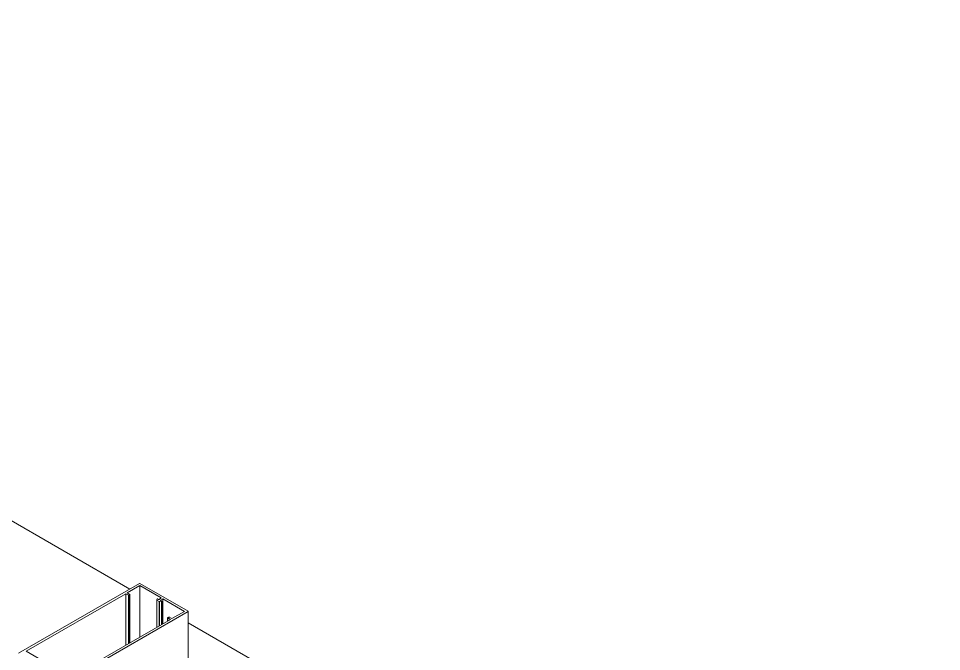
# Model space of a CAD drawing. Header units: millimetres. Extents: x 39 to 459, y 26 to 647.
# Drawn here: x 163.15 to 173.22, y 261.85 to 268.76 of the extents above; entities that cross this region are included whole.
import ezdxf

# ---------------------------------------------------------------- set-up
doc = ezdxf.new("R2010")
doc.units = ezdxf.units.MM
doc.layers.add('ANTET', color=7, linetype='Continuous')

# ---------------------------------------------------------------- blocks, each defined once
blk = doc.blocks.new('Kayıt Montajı')
at = {"color": 7, "linetype": 'Continuous', "lineweight": 15}
for p, q in [((11299.931, 2144.756), (11290.494, 2150.204)), ((11300.039, 2144.818), (11298.717, 2144.055)), ((11300.041, 2144.795), (11299.903, 2144.715)), ((11300.276, 2144.66), (11300.041, 2144.795)), ((11300.041, 2144.795), (11300.041, 2144.232)), ((11300.569, 2144.515), (11300.043, 2144.818)), ((11299.887, 2144.706), (11298.8, 2144.079)), ((11299.917, 2144.689), (11299.887, 2144.706)), ((11299.887, 2144.706), (11299.887, 2144.143)), ((11299.903, 2144.715), (11299.933, 2144.698)), ((11299.933, 2144.696), (11299.921, 2144.689)), ((11299.934, 2144.17), (11299.934, 2144.697)), ((11300.227, 2144.637), (11300.231, 2144.65)), ((11300.227, 2144.637), (11300.227, 2144.339)), ((11300.253, 2144.621), (11300.228, 2144.636)), ((11300.236, 2144.65), (11300.246, 2144.644)), ((11300.251, 2144.644), (11300.276, 2144.66)), ((11300.294, 2144.649), (11300.268, 2144.634)), ((11300.529, 2144.513), (11300.294, 2144.649)), ((11300.294, 2144.649), (11300.294, 2144.378)), ((11300.277, 2144.623), (11300.256, 2144.621)), ((11300.268, 2144.632), (11300.279, 2144.626)), ((11300.28, 2144.369), (11300.28, 2144.625)), ((11299.248, 2143.749), (11300.569, 2144.512)), ((11300.345, 2144.443), (11300.345, 2144.407)), ((11300.346, 2144.444), (11300.357, 2144.451)), ((11300.375, 2144.425), (11300.346, 2144.442)), ((11300.361, 2144.451), (11300.391, 2144.434)), ((11300.391, 2144.434), (11300.529, 2144.513)), ((11300.57, 2143.331), (11300.57, 2144.513)), ((11299.288, 2143.797), (11300.375, 2144.425)), ((11310.007, 2138.939), (11300.57, 2144.387)), ((11298.8, 2144.079), (11299.288, 2143.797))]:
    blk.add_line(p, q, dxfattribs=at)
at = {"color": 8, "linetype": 'Continuous', "lineweight": 15}
for p, q in [((11299.917, 2144.689), (11299.917, 2144.16)), ((11299.921, 2144.689), (11299.921, 2144.162)), ((11299.933, 2144.696), (11299.933, 2144.169)), ((11300.228, 2144.636), (11300.228, 2144.339)), ((11300.268, 2144.634), (11300.268, 2144.632)), ((11300.253, 2144.621), (11300.253, 2144.354)), ((11300.256, 2144.621), (11300.256, 2144.356)), ((11300.277, 2144.623), (11300.277, 2144.368)), ((11300.346, 2144.442), (11300.346, 2144.407)), ((11300.569, 2144.512), (11300.569, 2143.33))]:
    blk.add_line(p, q, dxfattribs=at)
at = {"color": 7, "linetype": 'Continuous', "lineweight": 15, "flags": 128}
blk.add_lwpolyline([(11300.279, 2144.626), (11300.279, 2144.626), (11300.279, 2144.625), (11300.28, 2144.625), (11300.279, 2144.624), (11300.279, 2144.624), (11300.279, 2144.623), (11300.278, 2144.623), (11300.277, 2144.623)], dxfattribs=at)
at = {"color": 7, "linetype": 'Continuous', "lineweight": 15}
for centre, radius, start, end in [((11300.041, 2144.814), 0.00461, 62.5836, 117.4214), ((11299.919, 2144.693), 0.00461, 242.6276, 297.3773), ((11299.932, 2144.697), 0.00131, 290.7796, 69.2056), ((11300.228, 2144.637), 0.00136, 167.5143, 248.3484), ((11300.234, 2144.647), 0.00384, 56.7201, 142.0786), ((11300.249, 2144.648), 0.00456, 241.2309, 298.7643), ((11300.268, 2144.633), 0.00133, 108.2914, 251.7229), ((11300.255, 2144.625), 0.00455, 242.4967, 277.4634), ((11300.346, 2144.443), 0.00131, 110.8081, 249.1771), ((11300.359, 2144.447), 0.00461, 62.6164, 117.3886), ((11300.569, 2144.513), 0.00131, 290.7192, 69.2661)]:
    blk.add_arc(centre, radius, start, end, dxfattribs=at)

msp = doc.modelspace()

# ---------------------------------------------------------------- linework, layer by layer
at = {"layer": 'ANTET', "color": 0}
msp.add_circle((176.83, 271.758), 4.44, dxfattribs=at)

# ---------------------------------------------------------------- block references
msp.add_blockref('Kayıt Montajı', (-11135.57, -1882.226), dxfattribs=at)

doc.saveas('drawing.dxf')
